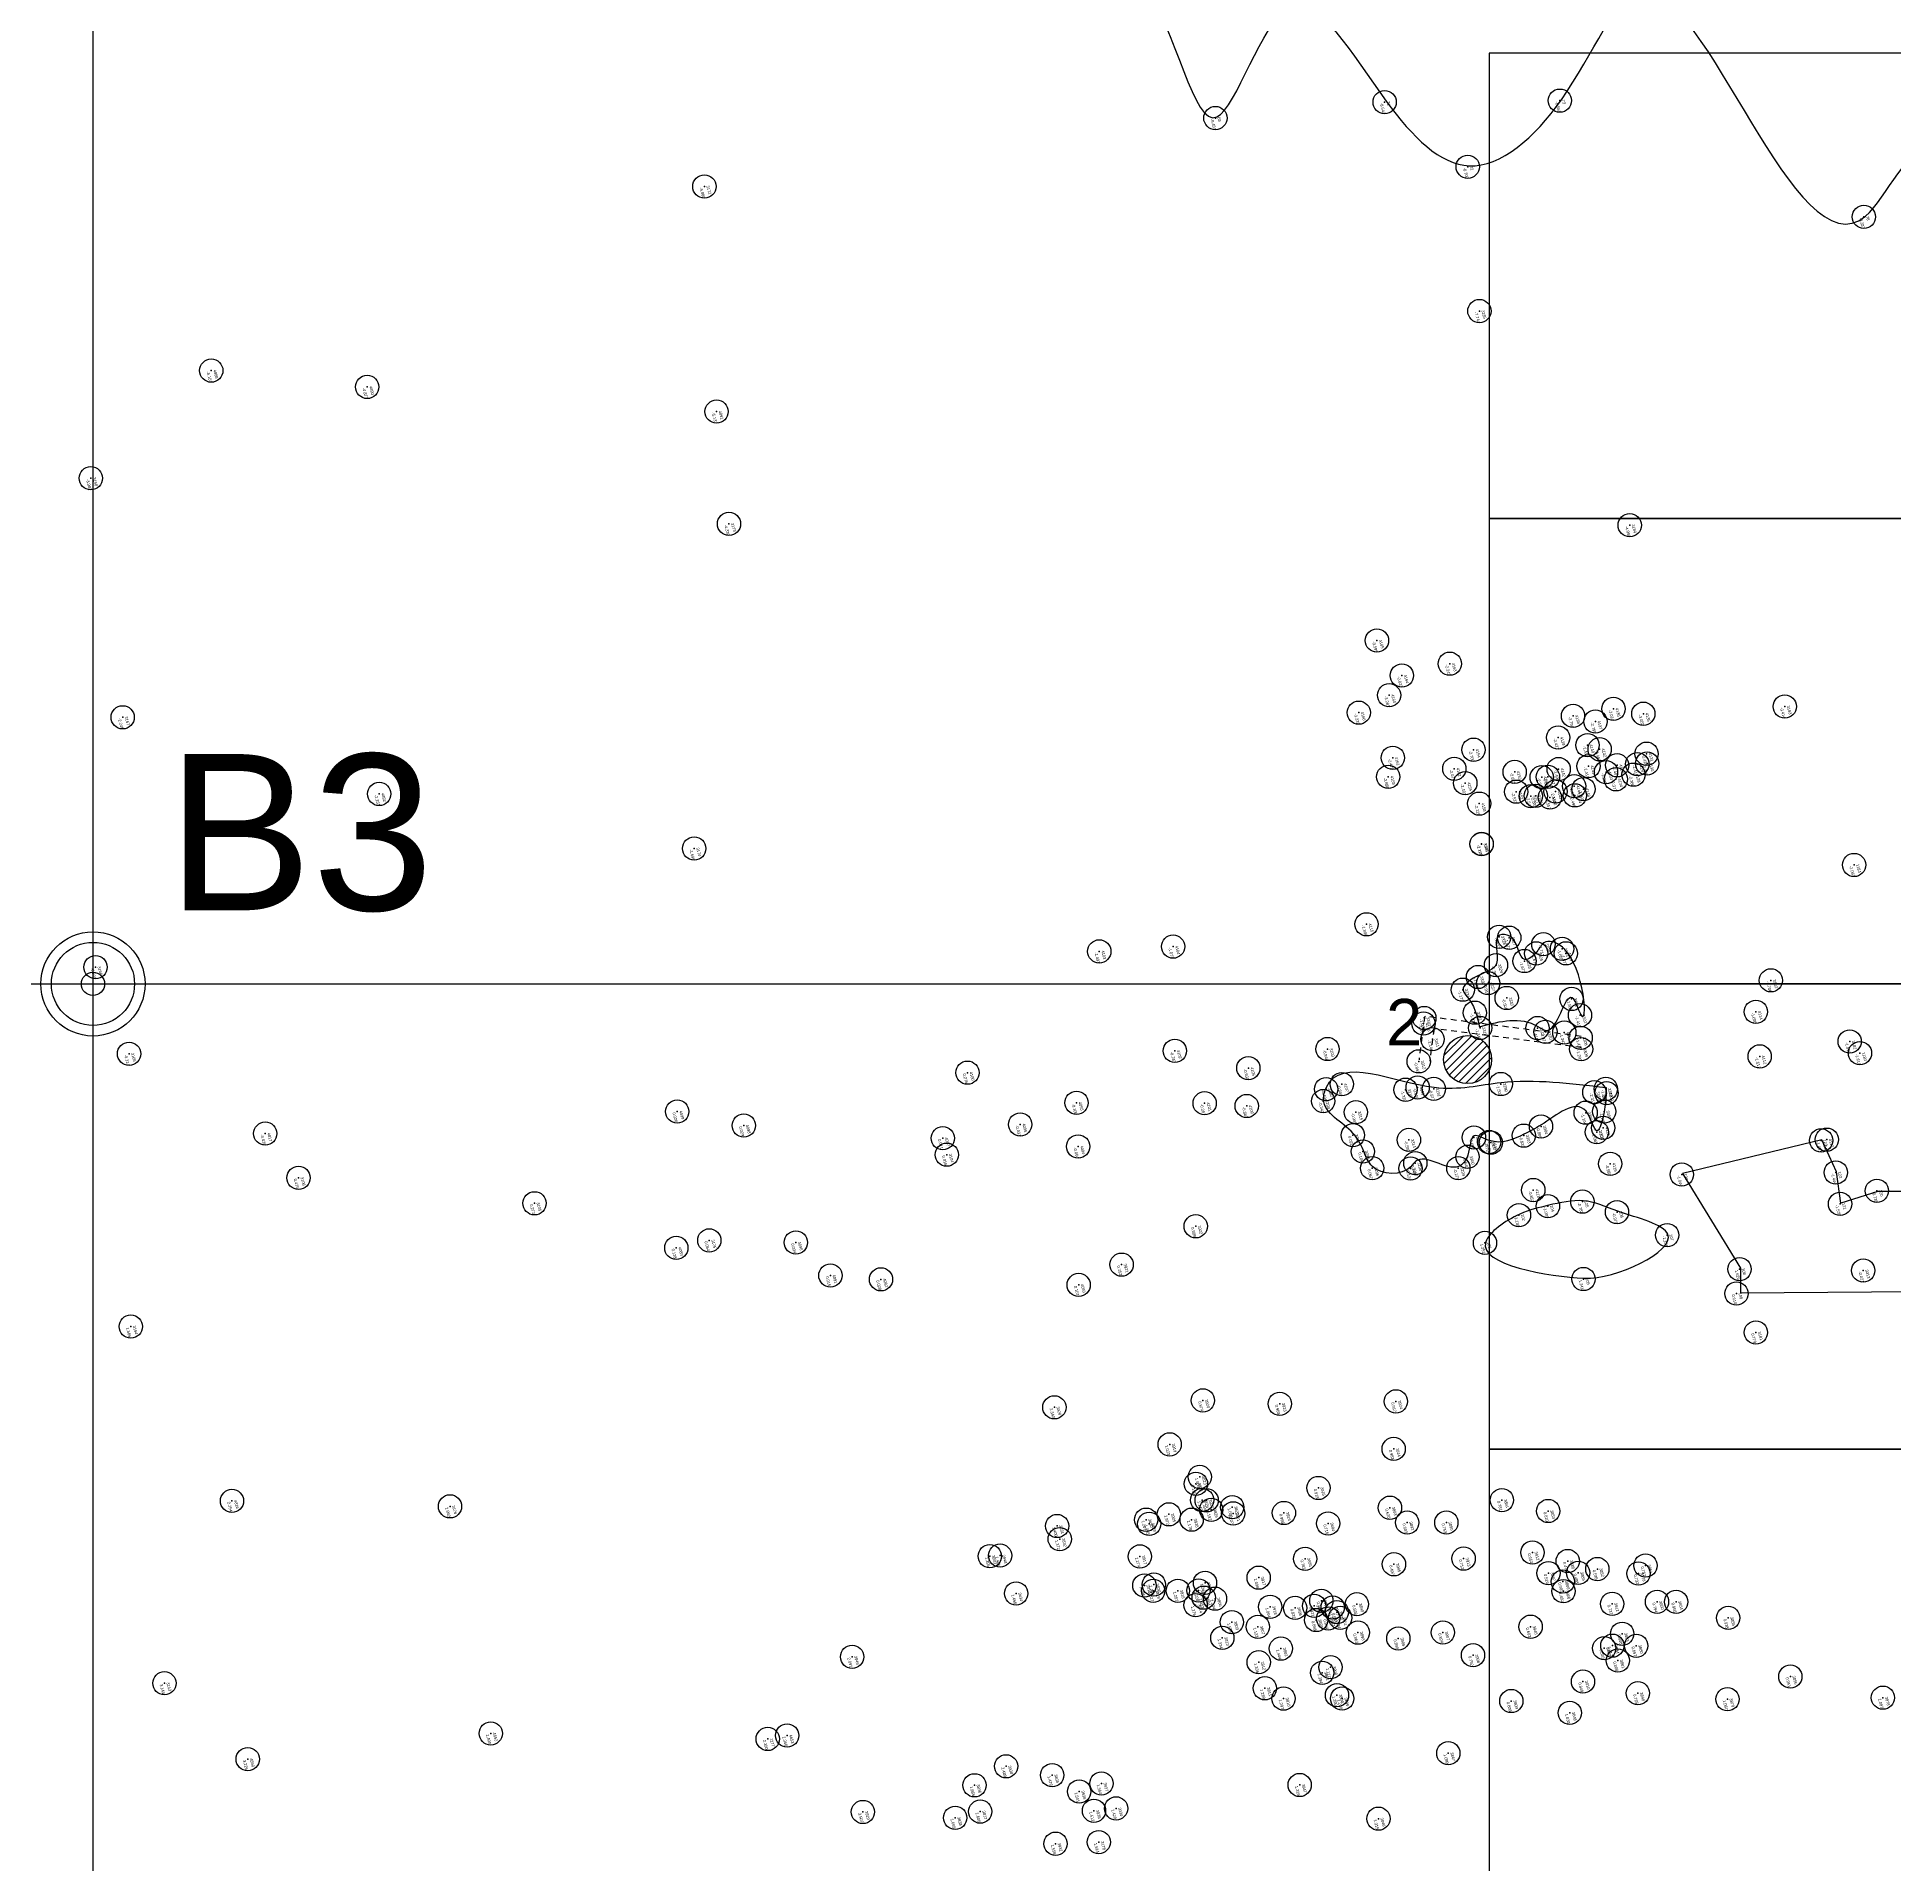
# Model space of a CAD drawing. Header units: millimetres. Extents: x 979 to 714242, y 976 to 4055134.
# Drawn here: x 714037.77 to 714077.69, y 4054843.91 to 4054883.18 of the extents above; entities that cross this region are included whole.
import ezdxf

# ---------------------------------------------------------------- set-up
doc = ezdxf.new("R2010")
doc.units = ezdxf.units.MM
doc.header["$LTSCALE"] = 0.5
doc.header["$MEASUREMENT"] = 0
doc.header["$PDMODE"] = 32
doc.header["$PDSIZE"] = 0.5
doc.linetypes.add('DASHED', pattern=[0.75, 0.5, -0.25])
for name, color, linetype in [('__A_11', 1, 'Continuous'), ('AKTOGRAMMI', 255, 'Continuous'), ('apolaxevmenoi_11', 255, 'Continuous'), ('AREA_KYK', 4, 'Continuous'), ('AREA_NOTES', 4, 'Continuous'), ('AREA_SHM', 4, 'Continuous'), ('AREA_TXT', 4, 'Continuous'), ('grammes_12', 3, 'Continuous'), ('kanabos', 7, 'Continuous'), ('kanabos_10_10', 254, 'Continuous'), ('POINTS_KANABBOS_50_50', 7, 'Continuous'), ('TAX-DESC', 45, 'Continuous'), ('TAX-H', 192, 'Continuous'), ('TAX-KOD', 7, 'Continuous'), ('TAX-SHM', 7, 'Continuous')]:
    doc.layers.add(name, color=color, linetype=linetype)
doc.layers.add('evrimata', color=7, linetype='Continuous', true_color=0xf96b06)
doc.styles.add('gr-sdtopo1', font='gr-sdtopo1.shx', dxfattribs={"bigfont": 'BigFgrsdto1.shx'})
doc.styles.get("Standard").update_dxf_attribs({"font": 'arial.ttf'})
doc.styles.add('zzARIALzz', font='arial.ttf')

# ---------------------------------------------------------------- blocks, each defined once
blk = doc.blocks.new('kanabos')
at = {"layer": 'kanabos'}
for p, q in [((714038.096, 4054912.798), (714038.096, 4054712.798)), ((713988.096, 4054862.798), (714188.096, 4054862.798))]:
    blk.add_line(p, q, dxfattribs=at)
blk = doc.blocks.new('blk_SHMEIO_3-Lay')
at = {"layer": 'TAX-SHM'}
blk.add_point((0, 0), dxfattribs=at)
at = {"layer": 'TAX-DESC', "style": 'gr-sdtopo1'}
blk.add_attdef('DESC', (1.12, -0.34), '', height=0.5, dxfattribs=at)
at = {"layer": 'TAX-H', "style": 'gr-sdtopo1'}
blk.add_attdef('H', (0, -1.7), '', height=1, dxfattribs=at)
at = {"layer": 'TAX-KOD', "style": 'gr-sdtopo1'}
blk.add_attdef('KOD', (0, 0.7), '', height=1, dxfattribs=at)
blk = doc.blocks.new('kan10_10_1')
for p, q in [((714374.945, 4054970.478), (714374.945, 4054960.478)), ((714384.945, 4054970.478), (714374.945, 4054970.478)), ((714384.945, 4054960.478), (714384.945, 4054970.478)), ((714374.945, 4054960.478), (714384.945, 4054960.478)), ((714374.945, 4054960.478), (714374.945, 4054950.478)), ((714384.945, 4054960.478), (714374.945, 4054960.478)), ((714384.945, 4054950.478), (714384.945, 4054960.478)), ((714374.945, 4054950.478), (714384.945, 4054950.478)), ((714374.945, 4054950.478), (714374.945, 4054940.478)), ((714384.945, 4054950.478), (714374.945, 4054950.478)), ((714384.945, 4054940.478), (714384.945, 4054950.478)), ((714374.945, 4054940.478), (714384.945, 4054940.478)), ((714374.945, 4054940.478), (714374.945, 4054930.478)), ((714384.945, 4054940.478), (714374.945, 4054940.478)), ((714384.945, 4054930.478), (714384.945, 4054940.478)), ((714374.945, 4054930.478), (714384.945, 4054930.478))]:
    blk.add_line(p, q)
blk = doc.blocks.new('blk_KOR-IDIOKT_4-Lay')
at = {"layer": 'AREA_KYK', "linetype": 'ByBlock', "lineweight": -2}
blk.add_circle((0, 0), 1, dxfattribs=at)
at = {"layer": 'AREA_SHM'}
blk.add_point((0, 0), dxfattribs=at)
at = {"layer": 'AREA_NOTES', "style": 'zzARIALzz'}
blk.add_attdef('KTT', (1.414, -3.414), '', height=1.5, dxfattribs=at)
at = {"layer": 'AREA_TXT', "style": 'zzARIALzz'}
blk.add_attdef('AA', (1.414, 1.414), '', height=3, dxfattribs=at)

msp = doc.modelspace()

# ---------------------------------------------------------------- hatches: boundary and pattern name
at = {"layer": 'evrimata', "linetype": 'Continuous', "ltscale": 0.5}
h = msp.add_hatch(dxfattribs=at)
h.set_pattern_fill('ANSI31', color=256)
h.set_pattern_definition([(45, (0.01584, -0.03205), (-0.0883883476483, 0.0883883476483), [])])
h.paths.add_polyline_path([(714067.997, 4054861.212, 1), (714069.029, 4054861.212, 1)])

# ---------------------------------------------------------------- linework, layer by layer
at = {"layer": '__A_11', "linetype": 'DASHED', "ltscale": 0.5}
for p, q in [((714067.591, 4054862.141), (714067.469, 4054861.209)), ((714070.951, 4054861.71), (714067.591, 4054862.141)), ((714067.791, 4054861.875), (714067.7, 4054861.179)), ((714070.96, 4054861.473), (714067.791, 4054861.875))]:
    msp.add_line(p, q, dxfattribs=at)
at = {"layer": 'AKTOGRAMMI'}
msp.add_spline([(714001.63, 4054895.662), (714004.921, 4054894.058), (714005.991, 4054895.628), (714009.051, 4054893.404), (714011.758, 4054892.145), (714013.446, 4054892.722), (714016.218, 4054891.932), (714019.693, 4054891.503), (714023.057, 4054890.665), (714027.295, 4054890.847), (714030.264, 4054889.959), (714033.131, 4054889.948), (714035.243, 4054889.817), (714038.923, 4054888.036), (714042.696, 4054888.121), (714044.166, 4054886.496), (714046.246, 4054886.492), (714048.65, 4054886.08), (714049.645, 4054887.106), (714052.534, 4054884.522), (714055.982, 4054884.313), (714061.522, 4054884.378), (714063.126, 4054881.467), (714064.678, 4054883.798), (714066.762, 4054881.807), (714068.548, 4054880.417), (714070.528, 4054881.836), (714072.264, 4054884.15), (714077.061, 4054879.334), (714078.571, 4054880.838), (714080.432, 4054879.75), (714081.129, 4054881.295), (714084.03, 4054880.863), (714086.029, 4054881.34), (714087.747, 4054881.509)], degree=3, dxfattribs=at)
at = {"layer": 'apolaxevmenoi_11', "color": 7, "ltscale": 0.5, "start_tangent": (-0.998876, 0.047404), "end_tangent": (-0.998876, 0.047404)}
msp.add_spline([(714071.019, 4054856.514), (714068.903, 4054857.293), (714069.632, 4054857.889), (714070.256, 4054858.08), (714070.997, 4054858.177), (714071.741, 4054857.953), (714072.818, 4054857.457), (714071.019, 4054856.514)], degree=3, dxfattribs=at)
at = {"layer": 'evrimata'}
msp.add_circle((714068.513, 4054861.212), 0.516, dxfattribs=at)
at = {"layer": 'grammes_12', "color": 7}
msp.add_lwpolyline([(714076.534, 4054858.126), (714076.442, 4054858.799), (714076.127, 4054859.49), (714073.133, 4054858.76), (714074.374, 4054856.726), (714074.374, 4054856.201), (714080.008, 4054856.242), (714080.219, 4054856.463), (714079.67, 4054857.564), (714079.135, 4054858.378), (714077.325, 4054858.378), (714076.534, 4054858.126)], dxfattribs=at)
for points in [[(714068.79, 4054861.924), (714070.025, 4054861.921), (714070.194, 4054861.838), (714070.756, 4054862.546), (714070.936, 4054862.194), (714070.553, 4054863.624), (714070.152, 4054863.722), (714069.999, 4054863.526), (714069.746, 4054863.362), (714069.419, 4054863.863), (714069.201, 4054863.882), (714069.134, 4054863.275), (714068.748, 4054863.021), (714068.419, 4054862.749), (714068.678, 4054862.254), (714068.79, 4054861.924), (714068.791, 4054861.931)], [(714071.49, 4054860.61), (714069.234, 4054860.719), (714067.793, 4054860.616), (714065.477, 4054860.616), (714065.418, 4054860.359), (714066.053, 4054859.626), (714066.267, 4054859.274), (714066.469, 4054858.914), (714067.292, 4054858.91), (714067.394, 4054859.023), (714068.317, 4054858.915), (714068.516, 4054859.159), (714068.655, 4054859.572), (714068.979, 4054859.473), (714069.724, 4054859.609), (714070.095, 4054859.808), (714071.057, 4054860.101), (714071.294, 4054859.683), (714071.454, 4054860.129), (714071.49, 4054860.61)]]:
    msp.add_spline(points, degree=3, dxfattribs=at)
at = {"layer": 'POINTS_KANABBOS_50_50'}
msp.add_circle((714038.974, 4054862.837), 0.893, dxfattribs=at)

# ---------------------------------------------------------------- block references
at = {"layer": 'AREA_SHM', "xscale": 1.119008732385416, "yscale": 1.119008732385416, "zscale": 1.119008732385416}
msp.add_blockref('blk_KOR-IDIOKT_4-Lay', (714038.974, 4054862.837), dxfattribs=at).add_auto_attribs({'AA': 'B3'})
at = {"layer": 'kanabos'}
msp.add_blockref('kanabos', (0.878, 0.039), dxfattribs=at)
at = {"layer": 'kanabos_10_10'}
msp.add_blockref('kan10_10_1', (-305.971, -87.641), dxfattribs=at)
at = {"layer": 'TAX-SHM', "xscale": 0.062475, "yscale": 0.062475, "zscale": 0.062475, "rotation": 284.5704941548227}
for p, values in [((714066.73, 4054881.785), {'KOD': '71', 'H': '-8.542'}), ((714070.495, 4054881.817), {'KOD': '73', 'H': '-8.553'}), ((714063.093, 4054881.443), {'KOD': '69', 'H': '-8.451'}), ((714068.515, 4054880.396), {'KOD': '72', 'H': '-8.700'}), ((714052.112, 4054879.972), {'KOD': '3172', 'H': '-6.800'}), ((714077.029, 4054879.32), {'KOD': '76', 'H': '-8.387'}), ((714068.766, 4054877.296), {'KOD': '3185', 'H': '-7.744'}), ((714041.516, 4054876.016), {'KOD': '4888', 'H': '-5.107'}), ((714044.866, 4054875.665), {'KOD': '4890', 'H': '-4.877'}), ((714052.374, 4054875.135), {'KOD': '4891', 'H': '-5.137'}), ((714038.928, 4054873.703), {'KOD': '3168', 'H': '-3.982'}), ((714052.641, 4054872.723), {'KOD': '3173', 'H': '-4.330'}), ((714071.996, 4054872.694), {'KOD': '3184', 'H': '-4.999'}), ((714066.565, 4054870.216), {'KOD': '4165', 'H': '-3.595'}), ((714068.13, 4054869.718), {'KOD': '4163', 'H': '-2.243'}), ((714067.1, 4054869.464), {'KOD': '4164', 'H': '-2.023'}), ((714066.825, 4054869.04), {'KOD': '4160', 'H': '-3.281'}), ((714071.647, 4054868.748), {'KOD': '4136', 'H': '-3.024'}), ((714075.328, 4054868.798), {'KOD': '3183', 'H': '-3.414'}), ((714039.612, 4054868.566), {'KOD': '3167', 'H': '-2.246'}), ((714066.174, 4054868.666), {'KOD': '4166', 'H': '-3.232'}), ((714070.778, 4054868.597), {'KOD': '4138', 'H': '-2.794'}), ((714071.259, 4054868.475), {'KOD': '4137', 'H': '-2.795'}), ((714072.289, 4054868.643), {'KOD': '4135', 'H': '-3.052'}), ((714070.458, 4054868.13), {'KOD': '4139', 'H': '-2.421'}), ((714071.09, 4054867.967), {'KOD': '4140', 'H': '-2.413'}), ((714066.905, 4054867.696), {'KOD': '4161', 'H': '-2.478'}), ((714068.64, 4054867.87), {'KOD': '4154', 'H': '-2.706'}), ((714071.35, 4054867.879), {'KOD': '4132', 'H': '-2.493'}), ((714072.159, 4054867.56), {'KOD': '4129', 'H': '-2.414'}), ((714072.359, 4054867.784), {'KOD': '4131', 'H': '-2.424'}), ((714072.369, 4054867.573), {'KOD': '4130', 'H': '-2.416'}), ((714066.807, 4054867.288), {'KOD': '4159', 'H': '-2.886'}), ((714068.227, 4054867.461), {'KOD': '4162', 'H': '-2.077'}), ((714068.463, 4054867.151), {'KOD': '4155', 'H': '-2.483'}), ((714069.524, 4054867.393), {'KOD': '4153', 'H': '-2.621'}), ((714070.105, 4054867.278), {'KOD': '4150', 'H': '-2.566'}), ((714070.239, 4054867.286), {'KOD': '4147', 'H': '-2.573'}), ((714070.469, 4054867.454), {'KOD': '4142', 'H': '-2.493'}), ((714071.111, 4054867.515), {'KOD': '4141', 'H': '-2.419'}), ((714071.487, 4054867.387), {'KOD': '4133', 'H': '-2.393'}), ((714071.699, 4054867.234), {'KOD': '4134', 'H': '-2.377'}), ((714071.725, 4054867.535), {'KOD': '4127', 'H': '-2.407'}), ((714072.078, 4054867.334), {'KOD': '4128', 'H': '-2.366'}), ((714045.124, 4054866.919), {'KOD': '4892', 'H': '-2.251'}), ((714069.557, 4054866.968), {'KOD': '4152', 'H': '-2.531'}), ((714069.873, 4054866.871), {'KOD': '4151', 'H': '-2.549'}), ((714069.977, 4054866.88), {'KOD': '4149', 'H': '-2.545'}), ((714070.282, 4054866.845), {'KOD': '4148', 'H': '-2.557'}), ((714070.402, 4054866.974), {'KOD': '4143', 'H': '-2.522'}), ((714070.803, 4054867.085), {'KOD': '4145', 'H': '-2.494'}), ((714070.817, 4054866.889), {'KOD': '4144', 'H': '-2.496'}), ((714071.002, 4054867.024), {'KOD': '4146', 'H': '-2.500'}), ((714068.763, 4054866.711), {'KOD': '4158', 'H': '-2.315'}), ((714051.893, 4054865.747), {'KOD': '3174', 'H': '-1.696'}), ((714068.814, 4054865.845), {'KOD': '3386', 'H': '-2.199'}), ((714068.814, 4054865.841), {'KOD': '3385', 'H': '-2.179'}), ((714076.818, 4054865.393), {'KOD': '1184', 'H': '-2.067'}), ((714066.341, 4054864.118), {'KOD': '4115', 'H': '-1.896'}), ((714062.184, 4054863.639), {'KOD': '4104', 'H': '-1.073'}), ((714069.189, 4054863.849), {'KOD': '3328', 'H': '-1.637'}), ((714069.408, 4054863.83), {'KOD': '3327', 'H': '-1.672'}), ((714070.141, 4054863.69), {'KOD': '3324', 'H': '-1.711'}), ((714070.542, 4054863.593), {'KOD': '3323', 'H': '-1.665'}), ((714039.029, 4054863.197), {'KOD': '3166', 'H': '-0.500'}), ((714060.598, 4054863.536), {'KOD': '4103', 'H': '-1.091'}), ((714069.123, 4054863.241), {'KOD': '3329', 'H': '-1.395'}), ((714069.735, 4054863.329), {'KOD': '3326', 'H': '-1.673'}), ((714069.988, 4054863.493), {'KOD': '3325', 'H': '-1.671'}), ((714070.625, 4054863.494), {'KOD': '4113', 'H': '-1.677'}), ((714068.737, 4054862.986), {'KOD': '3330', 'H': '-1.243'}), ((714068.953, 4054862.852), {'KOD': '4157', 'H': '-0.916'}), ((714075.03, 4054862.914), {'KOD': '3102', 'H': '-1.708'}), ((714068.409, 4054862.713), {'KOD': '3331', 'H': '-1.173'}), ((714069.353, 4054862.535), {'KOD': '3333', 'H': '-0.506'}), ((714070.746, 4054862.514), {'KOD': '3321', 'H': '-1.557'}), ((714067.565, 4054861.986), {'KOD': '4110', 'H': '-1.009'}), ((714067.582, 4054862.105), {'KOD': '3310', 'H': '-1.005'}), ((714068.668, 4054862.219), {'KOD': '3332', 'H': '-1.074'}), ((714070.928, 4054862.163), {'KOD': '3322', 'H': '-1.419'}), ((714074.707, 4054862.238), {'KOD': '4114', 'H': '-1.695'}), ((714067.757, 4054861.649), {'KOD': '3311', 'H': '-1.143'}), ((714068.781, 4054861.89), {'KOD': '3318', 'H': '-1.340'}), ((714070.016, 4054861.889), {'KOD': '3319', 'H': '-1.411'}), ((714070.185, 4054861.806), {'KOD': '3320', 'H': '-1.374'}), ((714070.591, 4054861.792), {'KOD': '4111', 'H': '-1.342'}), ((714070.942, 4054861.679), {'KOD': '3308', 'H': '-1.418'}), ((714076.723, 4054861.601), {'KOD': '3182', 'H': '-1.590'}), ((714039.749, 4054861.336), {'KOD': '3165', 'H': '-0.124'}), ((714062.222, 4054861.399), {'KOD': '4102', 'H': '-0.787'}), ((714065.503, 4054861.438), {'KOD': '3103', 'H': '-0.848'}), ((714067.462, 4054861.173), {'KOD': '3312', 'H': '-0.992'}), ((714070.951, 4054861.437), {'KOD': '3309', 'H': '-1.293'}), ((714074.789, 4054861.28), {'KOD': '4112', 'H': '-1.517'}), ((714076.944, 4054861.35), {'KOD': '1183', 'H': '-1.619'}), ((714057.766, 4054860.93), {'KOD': '4100', 'H': '0.276'}), ((714063.801, 4054861.028), {'KOD': '4105', 'H': '-0.538'}), ((714065.472, 4054860.576), {'KOD': '3292', 'H': '-0.498'}), ((714065.81, 4054860.682), {'KOD': '4107', 'H': '-0.840'}), ((714067.179, 4054860.564), {'KOD': '3316', 'H': '-1.329'}), ((714067.439, 4054860.612), {'KOD': '4109', 'H': '-0.908'}), ((714067.786, 4054860.581), {'KOD': '3291', 'H': '-0.977'}), ((714069.227, 4054860.686), {'KOD': '3290', 'H': '-1.502'}), ((714071.236, 4054860.509), {'KOD': '3317', 'H': '-2.313'}), ((714071.483, 4054860.58), {'KOD': '3289', 'H': '-1.231'}), ((714071.498, 4054860.491), {'KOD': '4108', 'H': '-1.237'}), ((714051.529, 4054860.095), {'KOD': '4099', 'H': '0.026'}), ((714060.109, 4054860.284), {'KOD': '4095', 'H': '-0.105'}), ((714062.862, 4054860.273), {'KOD': '4101', 'H': '-0.397'}), ((714063.766, 4054860.214), {'KOD': '4106', 'H': '-0.387'}), ((714065.411, 4054860.32), {'KOD': '3293', 'H': '-0.342'}), ((714066.113, 4054860.08), {'KOD': '3315', 'H': '-0.949'}), ((714071.05, 4054860.07), {'KOD': '3306', 'H': '-1.104'}), ((714071.448, 4054860.098), {'KOD': '3307', 'H': '-1.148'}), ((714042.676, 4054859.621), {'KOD': '4817', 'H': '-0.026'}), ((714052.959, 4054859.794), {'KOD': '4098', 'H': '0.029'}), ((714058.899, 4054859.818), {'KOD': '4096', 'H': '-0.031'}), ((714066.048, 4054859.587), {'KOD': '3294', 'H': '0.022'}), ((714069.719, 4054859.577), {'KOD': '3303', 'H': '-0.833'}), ((714070.09, 4054859.775), {'KOD': '3304', 'H': '-0.886'}), ((714071.288, 4054859.653), {'KOD': '3305', 'H': '-1.065'}), ((714071.427, 4054859.745), {'KOD': '4120', 'H': '-1.100'}), ((714057.235, 4054859.521), {'KOD': '4097', 'H': '0.011'}), ((714057.321, 4054859.168), {'KOD': '3104', 'H': '0.016'}), ((714060.144, 4054859.344), {'KOD': '4094', 'H': '-0.064'}), ((714066.263, 4054859.235), {'KOD': '3295', 'H': '0.104'}), ((714067.252, 4054859.485), {'KOD': '3314', 'H': '-0.592'}), ((714068.649, 4054859.537), {'KOD': '3301', 'H': '-0.665'}), ((714068.974, 4054859.439), {'KOD': '3302', 'H': '-0.725'}), ((714069.012, 4054859.427), {'KOD': '4119', 'H': '-0.768'}), ((714076.109, 4054859.475), {'KOD': '123', 'H': '-1.461'}), ((714076.231, 4054859.491), {'KOD': '4117', 'H': '-1.548'}), ((714066.464, 4054858.876), {'KOD': '3296', 'H': '0.067'}), ((714067.287, 4054858.873), {'KOD': '3297', 'H': '-0.124'}), ((714067.389, 4054858.987), {'KOD': '3298', 'H': '-0.240'}), ((714068.313, 4054858.88), {'KOD': '3299', 'H': '-0.275'}), ((714068.512, 4054859.124), {'KOD': '3300', 'H': '-0.640'}), ((714071.577, 4054858.972), {'KOD': '4116', 'H': '-0.989'}), ((714076.425, 4054858.785), {'KOD': '122', 'H': '-1.444'}), ((714043.391, 4054858.67), {'KOD': '3106', 'H': '0.475'}), ((714069.924, 4054858.408), {'KOD': '4118', 'H': '-0.852'}), ((714073.115, 4054858.742), {'KOD': '124', 'H': '-1.044'}), ((714077.308, 4054858.393), {'KOD': '120', 'H': '-0.735'}), ((714048.462, 4054858.123), {'KOD': '3105', 'H': '0.273'}), ((714070.239, 4054858.061), {'KOD': '104', 'H': '-1.009'}), ((714070.979, 4054858.159), {'KOD': '125', 'H': '-0.783'}), ((714076.516, 4054858.111), {'KOD': '121', 'H': '-1.535'}), ((714062.67, 4054857.629), {'KOD': '3922', 'H': '0.589'}), ((714069.616, 4054857.87), {'KOD': '102', 'H': '-1.138'}), ((714071.723, 4054857.934), {'KOD': '106', 'H': '-0.979'}), ((714051.509, 4054857.165), {'KOD': '4089', 'H': '0.128'}), ((714052.218, 4054857.326), {'KOD': '3175', 'H': '0.054'}), ((714054.078, 4054857.281), {'KOD': '4090', 'H': '0.034'}), ((714068.886, 4054857.273), {'KOD': '103', 'H': '1.351'}), ((714072.801, 4054857.44), {'KOD': '107', 'H': '-1.135'}), ((714061.078, 4054856.805), {'KOD': '3921', 'H': '0.352'}), ((714054.82, 4054856.572), {'KOD': '4091', 'H': '0.015'}), ((714055.907, 4054856.489), {'KOD': '4092', 'H': '0.028'}), ((714060.155, 4054856.369), {'KOD': '4093', 'H': '0.107'}), ((714071.002, 4054856.496), {'KOD': '105', 'H': '1.241'}), ((714074.357, 4054856.709), {'KOD': '108', 'H': '1.625'}), ((714077.014, 4054856.679), {'KOD': '3313', 'H': '-0.021'}), ((714074.289, 4054856.184), {'KOD': '109', 'H': '0.610'}), ((714039.787, 4054855.474), {'KOD': '3164', 'H': '1.566'}), ((714074.708, 4054855.348), {'KOD': '3181', 'H': '0.779'}), ((714059.633, 4054853.739), {'KOD': '3926', 'H': '2.348'}), ((714062.825, 4054853.888), {'KOD': '3920', 'H': '0.874'}), ((714064.476, 4054853.814), {'KOD': '3923', 'H': '0.909'}), ((714066.972, 4054853.867), {'KOD': '3924', 'H': '0.917'}), ((714062.111, 4054852.943), {'KOD': '3919', 'H': '1.033'}), ((714066.924, 4054852.845), {'KOD': '3914', 'H': '0.983'}), ((714062.675, 4054852.095), {'KOD': '3824', 'H': '1.155'}), ((714062.757, 4054852.243), {'KOD': '3823', 'H': '1.006'}), ((714065.307, 4054852.006), {'KOD': '3915', 'H': '0.918'}), ((714041.961, 4054851.728), {'KOD': '4816', 'H': '2.254'}), ((714046.646, 4054851.611), {'KOD': '3176', 'H': '1.962'}), ((714062.808, 4054851.747), {'KOD': '3825', 'H': '1.142'}), ((714062.905, 4054851.741), {'KOD': '3827', 'H': '1.394'}), ((714063.455, 4054851.595), {'KOD': '3822', 'H': '1.056'}), ((714066.844, 4054851.582), {'KOD': '3893', 'H': '0.620'}), ((714069.25, 4054851.745), {'KOD': '3891', 'H': '0.781'}), ((714059.692, 4054851.189), {'KOD': '3831', 'H': '1.400'}), ((714061.605, 4054851.324), {'KOD': '3830', 'H': '1.247'}), ((714061.67, 4054851.234), {'KOD': '3829', 'H': '1.265'}), ((714062.094, 4054851.44), {'KOD': '3925', 'H': '1.972'}), ((714062.583, 4054851.325), {'KOD': '3828', 'H': '1.179'}), ((714063.003, 4054851.537), {'KOD': '3826', 'H': '1.192'}), ((714063.475, 4054851.46), {'KOD': '3821', 'H': '1.107'}), ((714064.566, 4054851.469), {'KOD': '3916', 'H': '0.998'}), ((714065.515, 4054851.244), {'KOD': '3894', 'H': '0.718'}), ((714067.216, 4054851.263), {'KOD': '3892', 'H': '0.603'}), ((714068.056, 4054851.263), {'KOD': '3890', 'H': '0.753'}), ((714070.244, 4054851.511), {'KOD': '3853', 'H': '0.810'}), ((714059.748, 4054850.907), {'KOD': '3832', 'H': '1.372'}), ((714058.246, 4054850.54), {'KOD': '3833', 'H': '1.395'}), ((714058.466, 4054850.553), {'KOD': '3948', 'H': '1.401'}), ((714061.471, 4054850.536), {'KOD': '3817', 'H': '1.274'}), ((714065.02, 4054850.485), {'KOD': '3895', 'H': '0.783'}), ((714068.427, 4054850.488), {'KOD': '3913', 'H': '0.712'}), ((714069.907, 4054850.619), {'KOD': '3912', 'H': '0.653'}), ((714070.664, 4054850.436), {'KOD': '3888', 'H': '0.478'}), ((714064.023, 4054850.079), {'KOD': '3917', 'H': '1.096'}), ((714066.93, 4054850.366), {'KOD': '3945', 'H': '0.497'}), ((714070.251, 4054850.176), {'KOD': '3887', 'H': '0.516'}), ((714070.56, 4054849.995), {'KOD': '3889', 'H': '0.082'}), ((714070.89, 4054850.182), {'KOD': '3885', 'H': '0.488'}), ((714071.301, 4054850.264), {'KOD': '3852', 'H': '0.595'}), ((714072.185, 4054850.167), {'KOD': '3179', 'H': '0.732'}), ((714072.336, 4054850.339), {'KOD': '3851', 'H': '0.757'}), ((714058.811, 4054849.74), {'KOD': '3834', 'H': '1.458'}), ((714061.567, 4054849.911), {'KOD': '3818', 'H': '1.305'}), ((714061.758, 4054849.794), {'KOD': '3819', 'H': '1.327'}), ((714061.771, 4054849.931), {'KOD': '3820', 'H': '1.446'}), ((714062.287, 4054849.798), {'KOD': '3816', 'H': '1.257'}), ((714062.732, 4054849.804), {'KOD': '3815', 'H': '1.228'}), ((714062.842, 4054849.649), {'KOD': '3804', 'H': '1.453'}), ((714062.87, 4054849.969), {'KOD': '3805', 'H': '1.247'}), ((714063.085, 4054849.627), {'KOD': '3806', 'H': '1.234'}), ((714065.37, 4054849.582), {'KOD': '3904', 'H': '0.786'}), ((714070.573, 4054849.788), {'KOD': '3886', 'H': '0.460'}), ((714062.668, 4054849.489), {'KOD': '3814', 'H': '1.276'}), ((714064.27, 4054849.452), {'KOD': '3918', 'H': '1.004'}), ((714064.806, 4054849.429), {'KOD': '3896', 'H': '0.832'}), ((714065.215, 4054849.473), {'KOD': '3903', 'H': '0.921'}), ((714065.516, 4054849.202), {'KOD': '3902', 'H': '0.944'}), ((714065.613, 4054849.439), {'KOD': '3905', 'H': '0.517'}), ((714065.703, 4054849.339), {'KOD': '3900', 'H': '0.844'}), ((714065.776, 4054849.217), {'KOD': '3901', 'H': '0.824'}), ((714066.134, 4054849.508), {'KOD': '3899', 'H': '0.586'}), ((714071.619, 4054849.515), {'KOD': '3911', 'H': '0.737'}), ((714072.583, 4054849.561), {'KOD': '3850', 'H': '0.794'}), ((714072.993, 4054849.559), {'KOD': '3854', 'H': '0.868'}), ((714074.113, 4054849.214), {'KOD': '3855', 'H': '0.938'}), ((714063.242, 4054848.785), {'KOD': '3813', 'H': '1.334'}), ((714063.447, 4054849.124), {'KOD': '3803', 'H': '1.524'}), ((714064.007, 4054849.024), {'KOD': '3807', 'H': '1.123'}), ((714065.259, 4054849.169), {'KOD': '3897', 'H': '0.858'}), ((714066.155, 4054848.898), {'KOD': '3898', 'H': '0.863'}), ((714067.982, 4054848.902), {'KOD': '3907', 'H': '0.824'}), ((714069.867, 4054849.025), {'KOD': '3946', 'H': '0.603'}), ((714071.834, 4054848.874), {'KOD': '3883', 'H': '0.848'}), ((714064.501, 4054848.554), {'KOD': '3802', 'H': '1.444'}), ((714067.024, 4054848.773), {'KOD': '3906', 'H': '0.898'}), ((714068.629, 4054848.413), {'KOD': '3908', 'H': '0.752'}), ((714071.449, 4054848.562), {'KOD': '3882', 'H': '0.583'}), ((714071.623, 4054848.618), {'KOD': '3884', 'H': '1.017'}), ((714072.137, 4054848.616), {'KOD': '3880', 'H': '0.867'}), ((714055.286, 4054848.378), {'KOD': '3949', 'H': '2.091'}), ((714064.024, 4054848.261), {'KOD': '3812', 'H': '1.336'}), ((714065.389, 4054848.035), {'KOD': '3801', 'H': '1.394'}), ((714065.568, 4054848.154), {'KOD': '3808', 'H': '1.117'}), ((714071.742, 4054848.298), {'KOD': '3881', 'H': '0.806'}), ((714040.509, 4054847.81), {'KOD': '3163', 'H': '3.143'}), ((714064.156, 4054847.702), {'KOD': '3811', 'H': '1.289'}), ((714070.992, 4054847.846), {'KOD': '3910', 'H': '0.649'}), ((714072.172, 4054847.595), {'KOD': '3849', 'H': '0.785'}), ((714075.448, 4054847.954), {'KOD': '3856', 'H': '0.951'}), ((714064.557, 4054847.48), {'KOD': '3810', 'H': '1.297'}), ((714065.706, 4054847.554), {'KOD': '3800', 'H': '1.390'}), ((714065.816, 4054847.482), {'KOD': '3809', 'H': '1.220'}), ((714069.452, 4054847.428), {'KOD': '3909', 'H': '0.886'}), ((714074.097, 4054847.466), {'KOD': '3879', 'H': '1.067'}), ((714077.437, 4054847.5), {'KOD': '3878', 'H': '1.087'}), ((714070.708, 4054847.174), {'KOD': '3848', 'H': '1.038'}), ((714047.522, 4054846.732), {'KOD': '4652', 'H': '2.490'}), ((714053.473, 4054846.613), {'KOD': '3177', 'H': '2.390'}), ((714053.89, 4054846.687), {'KOD': '4653', 'H': '2.356'}), ((714042.299, 4054846.179), {'KOD': '4650', 'H': '3.226'}), ((714058.595, 4054846.025), {'KOD': '3938', 'H': '2.489'}), ((714068.098, 4054846.307), {'KOD': '3847', 'H': '1.099'}), ((714057.917, 4054845.617), {'KOD': '3836', 'H': '1.665'}), ((714059.586, 4054845.835), {'KOD': '3835', 'H': '1.476'}), ((714060.644, 4054845.657), {'KOD': '3937', 'H': '1.364'}), ((714064.904, 4054845.624), {'KOD': '3947', 'H': '1.316'}), ((714060.166, 4054845.484), {'KOD': '3936', 'H': '1.501'}), ((714055.519, 4054845.044), {'KOD': '3929', 'H': '3.507'}), ((714057.502, 4054844.919), {'KOD': '3838', 'H': '1.669'}), ((714058.04, 4054845.052), {'KOD': '3837', 'H': '1.606'}), ((714060.484, 4054845.07), {'KOD': '3935', 'H': '1.512'}), ((714060.959, 4054845.121), {'KOD': '3934', 'H': '1.420'}), ((714066.596, 4054844.9), {'KOD': '3846', 'H': '1.315'}), ((714060.587, 4054844.397), {'KOD': '3178', 'H': '1.514'}), ((714059.658, 4054844.362), {'KOD': '3932', 'H': '1.558'})]:
    msp.add_blockref('blk_SHMEIO_3-Lay', p, dxfattribs=at).add_auto_attribs(values)

# ---------------------------------------------------------------- texts
at = {"layer": 'evrimata', "insert": (714066.76, 4054862.514), "char_height": 1, "attachment_point": 1}
msp.add_mtext_dynamic_manual_height_columns('2', width=0.64797, gutter_width=2.463, heights=[0], dxfattribs=at)

doc.saveas('drawing.dxf')
